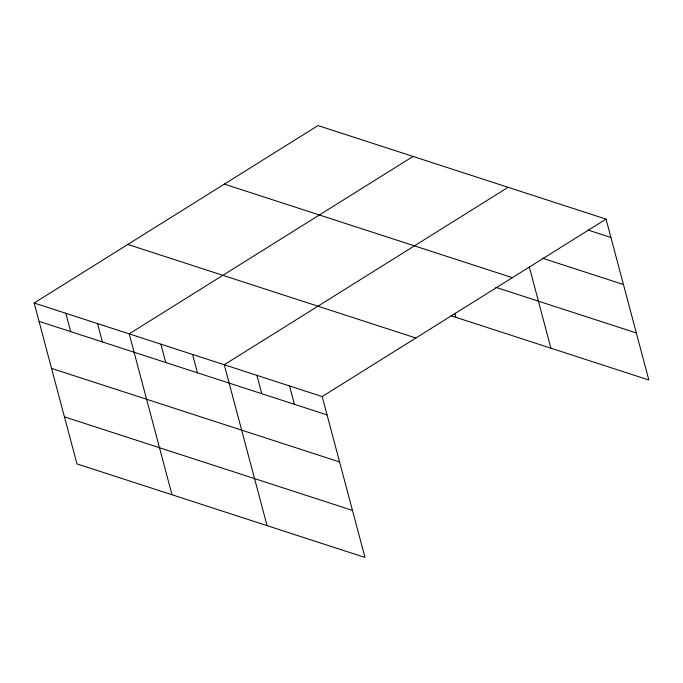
<?xml version="1.0" encoding="UTF-8"?>
<svg xmlns="http://www.w3.org/2000/svg" width="683" height="683" viewBox="0 0 683 683"><rect width="100%" height="100%" fill="white"/><g stroke="black" fill="none" stroke-linecap="round" stroke-linejoin="round"><path stroke-width="1.02" d="M34.15 302.996L322.18 396.558L364.987 557.439L76.957 463.885L34.15 302.996L318.013 125.561L606.043 219.115L648.85 380.004L450.917 315.708M413.061 156.433L129.198 333.867L172.005 494.757M508.109 187.304L224.255 364.748L267.062 525.628M322.18 396.558L606.043 219.115M588.174 230.086L610.926 237.479M542.328 258.165L623.442 284.512M224.34 184.111L512.37 277.674M495.832 287.33L636.334 332.971M127.823 244.446L415.853 338M39.033 321.351L327.063 414.914M51.549 368.385L339.579 461.947M64.441 416.852L352.479 510.406M529.351 267.138L550.916 348.193M454.784 313.232L455.868 317.322M289.541 385.955L294.424 404.31M256.893 375.351L261.777 393.707M192.572 354.451L197.455 372.816M160.881 344.164L165.773 362.519M97.515 323.58L102.399 341.935M65.833 313.284L70.716 331.648"/></g></svg>
